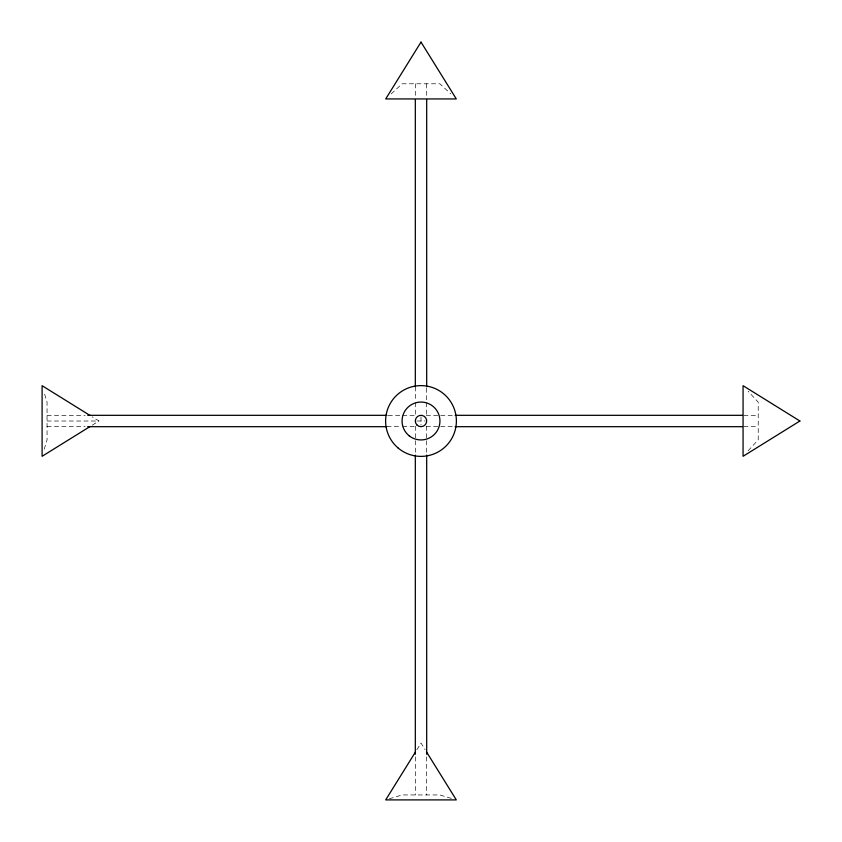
<?xml version="1.0" encoding="UTF-8"?>
<svg xmlns="http://www.w3.org/2000/svg" width="842" height="842" viewBox="0 0 842 842"><rect width="100%" height="100%" fill="white"/><g stroke="black" fill="none" stroke-linecap="round" stroke-linejoin="round"><path stroke-width="0.63" stroke-dasharray="4.21 3.16" d="M44.226 449.239L47.057 439.819L47.057 402.181L44.226 392.761M416.843 749.748L421 743.065L425.168 749.748M748.117 450.807L758.221 439.819L758.221 402.181L748.117 391.193M391.193 93.883L402.181 83.779L439.819 83.779L450.807 93.883M92.252 425.168L98.935 421.011L92.252 416.853M389.236 798.837L402.181 794.943L439.819 794.943L452.764 798.837M47.057 415.317L85.105 415.317M388.194 415.317L401.318 415.317M402.634 415.317L415.748 415.317M426.252 415.317L439.366 415.317M440.682 415.317L455.112 415.317M743.791 415.317L758.221 415.317M47.057 421.011L98.935 421.011M416.979 421L425.021 421M47.057 426.683L85.105 426.683M386.888 426.683L401.318 426.683M402.634 426.683L415.748 426.683M426.252 426.683L439.366 426.683M440.682 426.683L453.806 426.683M743.791 426.683L758.221 426.683M426.683 83.779L426.683 98.209M426.683 388.194L426.683 401.318M426.683 402.634L426.683 415.748M426.683 426.252L426.683 439.366M426.683 440.682L426.683 455.112M426.683 756.895L426.683 794.943M421 416.979L421 425.021M415.317 83.779L415.317 98.209M415.317 386.888L415.317 401.318M415.317 402.634L415.317 415.748M415.317 426.252L415.317 439.366M415.317 440.682L415.317 453.806M415.317 756.895L415.317 794.943"/><path stroke-width="1.26" d="M415.464 751.98L385.699 799.9L456.301 799.9L426.547 751.98M90.02 426.547L42.1 456.301L42.1 385.699L90.02 415.464M87.736 415.317L386.888 415.317M455.112 415.317L742.476 415.317M87.736 426.683L386.888 426.683M455.112 426.683L742.476 426.683M426.683 99.524L426.683 386.888M426.683 455.112L426.683 754.264M415.317 99.524L415.317 386.888M415.317 455.112L415.317 754.264M421 42.1L385.699 98.935L456.301 98.935L421.011 42.1M799.9 421.011L743.065 456.301L743.065 385.699L799.9 421.011M397.866 447.786A35.396 35.396 0 0 0 455.764 427.641A35.396 35.396 0 0 0 409.37 387.573A35.396 35.396 0 0 0 397.866 447.786M416.979 425.021A5.684 5.684 0 0 0 426.494 422.473A5.684 5.684 0 0 0 419.526 415.506A5.684 5.684 0 0 0 416.979 425.021M409.244 435.851A18.945 18.945 0 0 0 439.745 423.758A18.945 18.945 0 0 0 414.011 403.392A18.945 18.945 0 0 0 409.244 435.851"/></g></svg>
